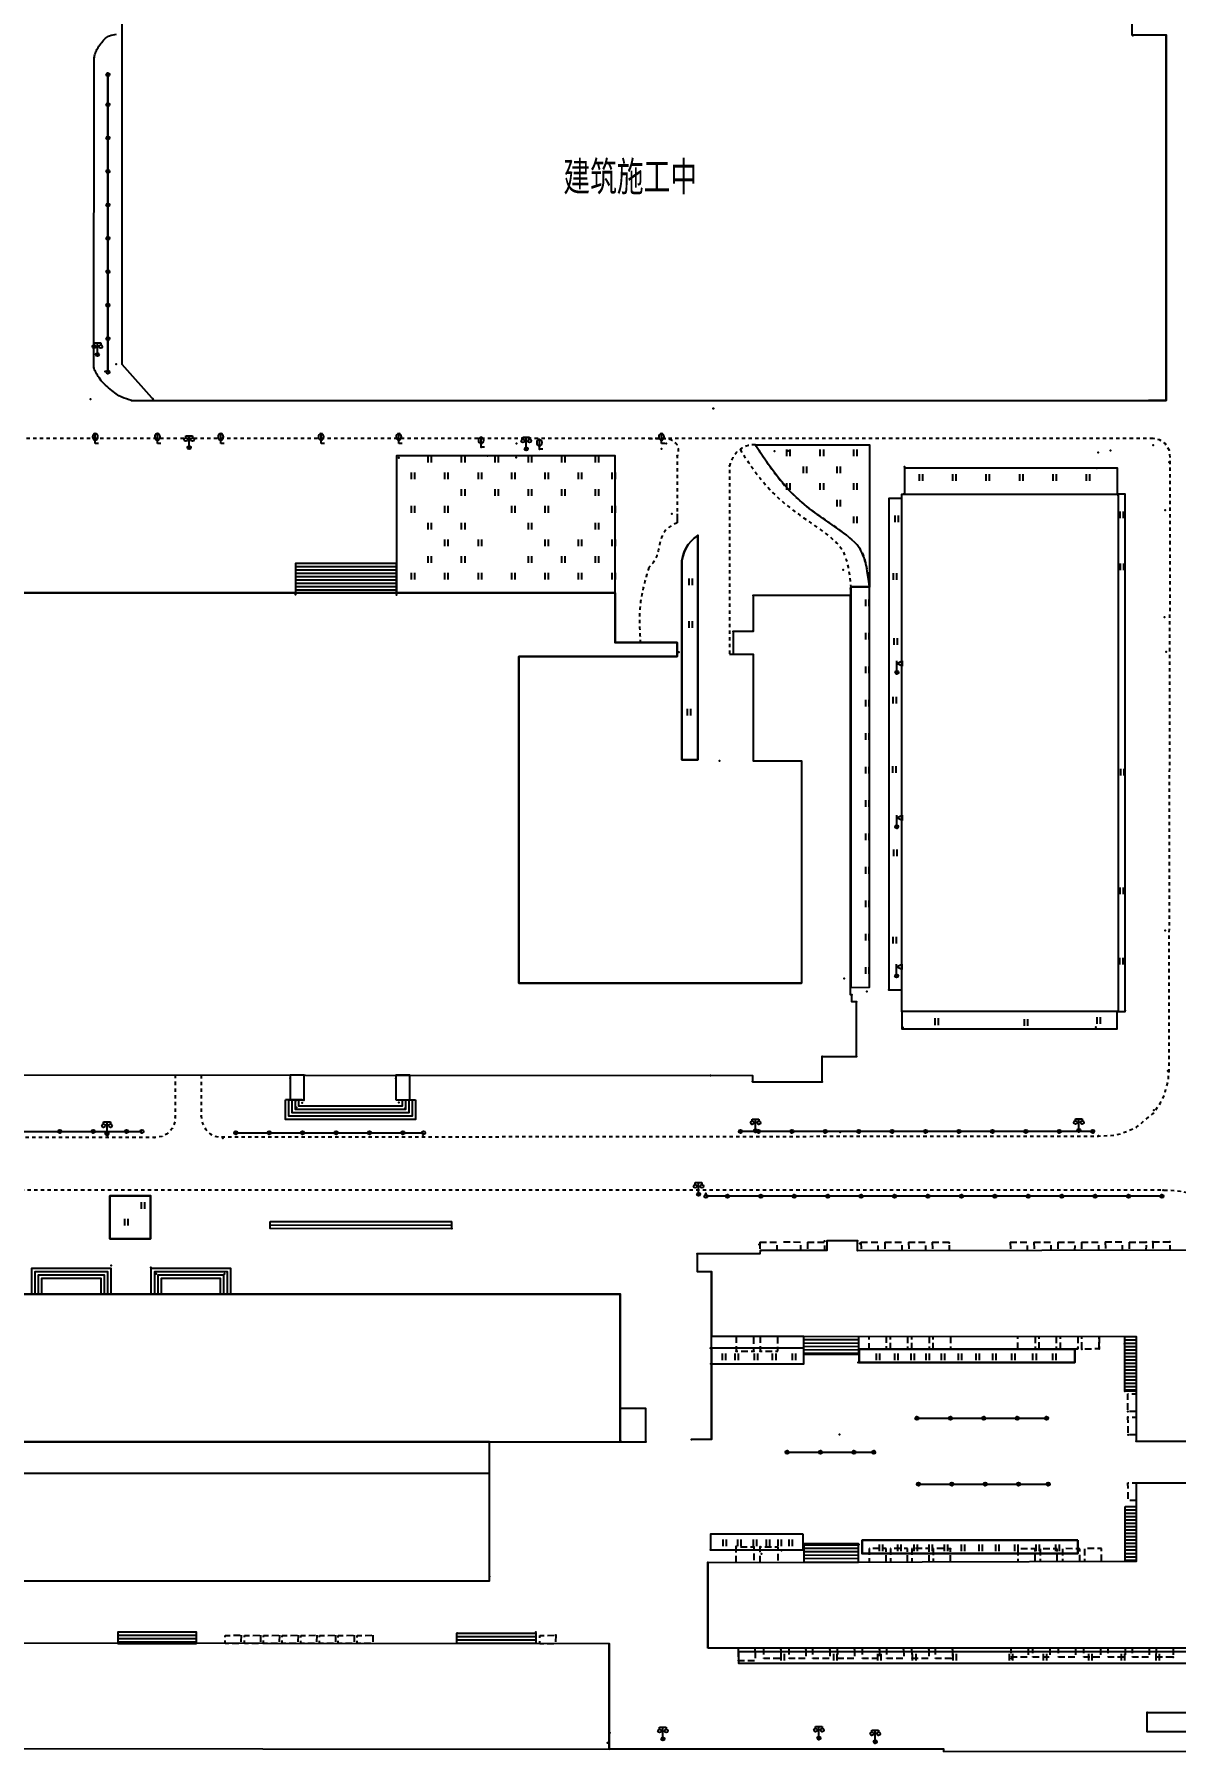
# Model space of a CAD drawing. Extents: x -992 to 2561, y -723 to 1492.
# Drawn here: x 2202.7 to 2373.4, y 560.9 to 817.7 of the extents above; entities that cross this region are included whole.
import ezdxf

# ---------------------------------------------------------------- set-up
doc = ezdxf.new("R2010")
doc.units = 0
doc.header["$LTSCALE"] = 0.5
doc.header["$PDSIZE"] = 0.2
doc.linetypes.add('X5', pattern=[3, 2, -1])
doc.linetypes.add('X6', pattern=[2, 1, -1])
doc.layers.get('0').update_dxf_attribs({"linetype": 'CONTINUOUS'})
doc.layers.add('ASSIST', color=7, linetype='CONTINUOUS', plot=False)
for name, color, linetype in [('DLDW', 11, 'CONTINUOUS'), ('DLSS', 4, 'CONTINUOUS'), ('JJ', 2, 'CONTINUOUS'), ('JMD', 6, 'CONTINUOUS'), ('ZBTZ', 3, 'CONTINUOUS'), ('ZDH', 1, 'CONTINUOUS')]:
    doc.layers.add(name, color=color, linetype=linetype)
doc.styles.add('HZ', font='rs.shx', dxfattribs={"width": 0.8, "bigfont": 'hztxt.shx'})
doc.linetypes.add('444', pattern='A,4.5,[145,AAA.SHX,S=1,R=0,X=0,Y=1],4.5,-0.5,[146,AAA.SHX,S=1,R=0,X=0,Y=0],-0.5', length=10)

# ---------------------------------------------------------------- blocks, each defined once
blk = doc.blocks.new('gc097')
for p, q in [((-1, 2.9), (-1, 3.5)), ((-1, 3.5), (1, 3.5)), ((0, 0.5), (0, 3.5)), ((1, 3.5), (1, 2.9))]:
    blk.add_line(p, q)
for centre in [(-1, 2.4), (0, 0), (1, 2.4)]:
    blk.add_circle(centre, 0.5)
blk = doc.blocks.new('gc121')
for p, q in [((-0.5, -1), (-0.5, 1)), ((0.5, -1), (0.5, 1))]:
    blk.add_line(p, q)
blk = doc.blocks.new('gc143')
for p, q in [((0, 0), (0, 3)), ((1, 0), (0, 0))]:
    blk.add_line(p, q)
for centre, start, end in [((0.225, 2), 102.68038, 257.31962), ((-0.225, 2), 282.68038, 77.31962)]:
    blk.add_arc(centre, 1.025, start, end)
blk = doc.blocks.new('gc019')
for p, q in [((0, 0.5), (0, 3.5)), ((0, 2.7), (1.6, 3.5)), ((1.6, 1.9), (0, 2.7)), ((1.6, 3.5), (1.6, 1.9))]:
    blk.add_line(p, q)
blk.add_circle((0, 0), 0.5)
blk = doc.blocks.new('gc170')
at = {"linetype": 'Continuous'}
blk.add_circle((0, 0), 0.5, dxfattribs=at)

msp = doc.modelspace()

# ---------------------------------------------------------------- linework, layer by layer
at = {"linetype": 'Continuous'}
for p, q in [((2371.97, 817.58, 3.22), (2367.01, 817.58, 3.25)), ((2275.15, 724.65, 3.5), (2275.15, 675.81, 3.11)), ((2275.15, 675.81, 3.11), (2317.42, 675.81, 3.13)), ((2311.23, 635.82, 64.6), (2311.21, 635.32, 12.48)), ((2185.04, 629.29, -1.42), (2290.31, 629.29, -0.84)), ((2270.77, 607.23, -1.79), (2185.05, 607.23, -1.79)), ((2367.49, 607.3, 3.26), (2380.93, 607.3, 3.26)), ((2303.42, 589.17, 4.25), (2303.43, 576.39, 3.57)), ((2226.93, 577.09, 3.12), (2226.93, 578.1, 3.12)), ((2338.66, 561.28, 3.86), (2338.66, 560.89, 3.83))]:
    msp.add_line(p, q, dxfattribs=at)
at = {"color": 6, "linetype": 'Continuous'}
for p, q in [((2303.98, 607.76, 3.21), (2303.98, 632.69, 3.21)), ((2388.47, 560.93, 3.32), (2338.66, 560.89, 3.83))]:
    msp.add_line(p, q, dxfattribs=at)
at = {"linetype": 'X5'}
msp.add_line((2361.95, 621.11, 3.21), (2361.94, 622.99, 3.56), dxfattribs=at)
at = {"linetype": 'Continuous', "flags": 128}
for points, elevation in [([(2371.97, 817.58), (2371.97, 762.95), (2369.33, 762.95)], 3.22), ([(2213.68, 811.67), (2213.68, 767.19)], 1.6), ([(2270.45, 754.64), (2257.18, 754.64), (2256.85, 754.64)], 3.22), ([(2364.8, 671.58), (2332.42, 671.58), (2332.42, 748.93), (2364.8, 748.93), (2364.8, 671.58)], 68.14), ([(2364.8, 671.58), (2365.87, 671.58), (2365.87, 748.93), (2364.8, 748.93), (2364.8, 671.58)], 68.14), ([(2298.83, 746.01), (2298.83, 744.63)], -0.59), ([(2256.85, 734.16), (2256.85, 738.55), (2241.74, 738.55), (2241.74, 734.16)], -0.39), ([(2324.81, 675.18), (2327.58, 675.21), (2327.58, 735.09)], 68.07), ([(2324.81, 675.18), (2324.81, 735.09), (2327.58, 735.09)], 68.07), ([(2186.76, 734.16), (2241.74, 734.16), (2270.45, 734.16)], -0.39), ([(2289.54, 734.16), (2289.54, 726.73)], 3.12), ([(2310.18, 733.77), (2310.18, 728.48), (2310.18, 728.38)], 3.35), ([(2298.82, 726.73), (2298.82, 724.65)], -0.59), ([(2310.18, 728.38), (2307.22, 728.38)], 3.27), ([(2307.22, 728.38), (2307.22, 725.02)], 3.27), ([(2306.68, 725.02), (2310.18, 725.02)], 3.27), ([(2310.18, 725.02), (2310.18, 709.05)], 3.35), ([(2310.18, 709.05), (2317.42, 709.05), (2317.42, 675.81)], 3.38), ([(2326.98, 675.2), (2326.98, 675.2)], 68.07), ([(2220.05, 644.03), (2220.05, 637.58), (2213.95, 637.58), (2213.95, 644.03), (2220.05, 644.03)], -0.63), ([(2290.31, 629.29), (2290.31, 607.23)], -0.84), ([(2358.34, 621.08), (2358.34, 619.09), (2326.07, 619.09), (2326.07, 621.08), (2358.34, 621.08)], 3.26), ([(2358.79, 592.51), (2358.79, 590.52), (2326.52, 590.52), (2326.52, 592.51), (2358.79, 592.51)], 3.18), ([(2226.93, 577.09), (2226.93, 578.75), (2215.15, 578.75)], 3.12), ([(2288.64, 577.03), (2288.64, 561.28)], 4.86)]:
    msp.add_lwpolyline(points, dxfattribs=dict(at, elevation=elevation))
at = {"color": 4, "linetype": 'X6', "flags": 128}
for points, elevation in [([(2294.66, 757.24), (2297.2, 757.24, -0.550341), (2298.82, 754.67), (2298.83, 746.01)], -0.59), ([(2310.52, 756.33), (2310.52, 756.33, 0.35945), (2306.68, 753.16), (2306.68, 725.02)], 67.99)]:
    msp.add_lwpolyline(points, format="xyb", dxfattribs=dict(at, elevation=elevation))
at = {"color": 3, "linetype": 'Continuous', "flags": 128}
for points, elevation in [([(2289.54, 734.16), (2289.54, 754.64)], 3.5), ([(2256.85, 734.16), (2289.54, 734.16)], 3.12)]:
    msp.add_lwpolyline(points, dxfattribs=dict(at, elevation=elevation))
at = {"linetype": 'Continuous', "flags": 128}
for points, elevation in [([(2332.82, 752.82), (2332.82, 748.93), (2364.69, 748.93), (2364.69, 752.82), (2332.82, 752.82)], 2.97), ([(2369.14, 566.75), (2379.52, 566.75), (2379.52, 563.87), (2369.14, 563.87), (2369.14, 566.75)], 4.72)]:
    msp.add_lwpolyline(points, close=True, dxfattribs=dict(at, elevation=elevation))
at = {"linetype": 'Continuous', "elevation": 3.22, "flags": 128}
msp.add_lwpolyline([(2301.92, 742.74), (2301.92, 709.18), (2299.51, 709.18), (2299.51, 738.3, -0.253515), (2301.92, 742.74, -0.127462)], format="xyb", dxfattribs=at)
at = {"color": 6, "linetype": 'Continuous', "flags": 128}
for points, elevation in [([(2317.8, 620.35), (2325.97, 620.35)], 3.86), ([(2270.77, 602.47), (2270.77, 607.23)], 3.12), ([(2338.66, 561.28), (2288.64, 561.28)], 3.86)]:
    msp.add_lwpolyline(points, dxfattribs=dict(at, elevation=elevation))
at = {"color": 6, "linetype": 'X5', "elevation": 3.94, "flags": 128}
msp.add_lwpolyline([(2362.31, 589.36), (2362.32, 591.25), (2359.74, 591.26), (2359.74, 589.35)], dxfattribs=at)
at = {"color": 4, "linetype": 'X6'}
for points, knots in [([(2308.24, 755.59, 2.88), (2309.92, 753.02, 3.07), (2313.67, 747.53, 3.43), (2322.03, 742.93, 2.57), (2324.34, 739.84, 21.29), (2324.81, 735.09, 68.07)], [0.880599, 0.880599, 0.880599, 0.880599, 10.091169, 20.842328, 26.866527, 26.866527, 26.866527, 26.866527]), ([(2310.52, 756.33, 2.76), (2312.36, 753.51, 2.96), (2316.15, 747.68, 3.39), (2324.8, 742.93, 2.5), (2327.11, 739.84, 21.23), (2327.58, 735.09, 68)], [0, 0, 0, 0, 10.091169, 20.842328, 26.866527, 26.866527, 26.866527, 26.866527])]:
    msp.add_open_spline(points, degree=3, knots=knots, dxfattribs=at)
for points in [[(2298.83, 744.63, -0.59), (2296.49, 742.47, 3.12), (2295.35, 738.85, 3.19), (2294.6, 737.97, 3.19)], [(2294.6, 737.97, 3.19), (2293.33, 732.53, 3.12), (2293.33, 726.73, 3.5)]]:
    msp.add_spline(points, degree=3, dxfattribs=at)
at = {"linetype": 'Continuous'}
msp.add_open_spline([(2327.58, 735.09, 67.99), (2327.58, 735.09, 67.99), (2327.58, 735.09, 68), (2327.58, 735.09, 68)], degree=3, dxfattribs=at)
at = {"layer": 'ASSIST', "linetype": 'Continuous', "elevation": 3.12, "flags": 128}
for points in [[(2213.68, 767.19), (2213.68, 811.67)], [(2171.49, 653.65), (2218.78, 653.65)], [(2232.81, 653.45), (2260.9, 653.45)], [(2360.99, 653.64), (2308.3, 653.64)], [(2371.35, 643.95), (2303.13, 643.95)], [(2237.97, 639.15), (2265.12, 639.1)], [(2334.7, 610.75), (2354.09, 610.75)], [(2315.27, 605.66), (2328.23, 605.66)], [(2334.91, 600.91), (2354.35, 600.91)]]:
    msp.add_lwpolyline(points, dxfattribs=at)
at = {"layer": 'ASSIST', "color": 6, "linetype": 'Continuous', "flags": 128}
for points, elevation in [([(2256.85, 734.16), (2256.85, 738.55), (2241.74, 738.55), (2241.74, 734.16)], 3.12), ([(2365.81, 614.81), (2365.81, 622.99), (2367.49, 622.99), (2367.5, 614.81)], 3.12), ([(2317.8, 591.95), (2317.8, 589.22), (2325.98, 589.24), (2325.97, 591.96)], 3.34), ([(2226.93, 577.08), (2226.93, 578.75), (2215.15, 578.75), (2215.15, 577.09)], 3.12)]:
    msp.add_lwpolyline(points, close=True, dxfattribs=dict(at, elevation=elevation))
at = {"layer": 'DLDW', "linetype": 'Continuous'}
for p, q in [((2237.97, 639.15, 3.12), (2237.97, 640.15, 3.12)), ((2237.97, 640.15, 3.12), (2265.13, 640.15, 3.12)), ((2237.97, 639.65, 3.12), (2265.13, 639.6, 3.12)), ((2265.12, 639.1, 3.12), (2265.13, 640.15, 3.12))]:
    msp.add_line(p, q, dxfattribs=at)
at = {"layer": 'DLSS', "linetype": 'X6', "flags": 128}
for points, elevation in [([(2370.02, 757.24), (2166.01, 757.24)], 3.12), ([(2227.64, 662.07), (2227.64, 655.91), (2227.82, 654.86), (2228.31, 653.93), (2228.96, 653.28), (2229.54, 652.93), (2230.17, 652.81), (2361.87, 652.95), (2362.51, 652.96), (2364.15, 653.08), (2365.22, 653.3), (2367.54, 654.27), (2370.03, 656.33), (2371.15, 657.92), (2371.69, 659.03), (2372.28, 661.14), (2372.41, 662.7), (2372.6, 753.71), (2372.58, 754.43), (2372.47, 755.46), (2371.82, 756.51), (2371, 757.04), (2370.02, 757.24)], -0.39), ([(2223.77, 662.08), (2223.77, 655.58), (2223.62, 654.75), (2223.3, 654.1), (2222.93, 653.62), (2222.46, 653.23), (2221.8, 652.9), (2221.01, 652.74), (2220.62, 652.74), (2166.01, 652.73), (2164.14, 653.84), (2162.91, 655.2), (2162.13, 656.76), (2161.78, 658.58), (2161.78, 720.62), (2161.95, 721.15), (2162.16, 721.44), (2162.52, 721.69), (2163.08, 721.82), (2163.58, 721.81), (2170.73, 721.87)], 3.12)]:
    msp.add_lwpolyline(points, dxfattribs=dict(at, elevation=elevation))
at = {"layer": 'DLSS', "linetype": 'X6', "elevation": 3.12, "flags": 128}
msp.add_lwpolyline([(2187.66, 644.88), (2302.49, 644.88), (2371.35, 644.88, -0.192795), (2384.78, 639.51), (2384.78, 635.86), (2380.93, 635.86)], format="xyb", dxfattribs=at)
at = {"layer": 'JMD', "linetype": 'Continuous'}
for p, q in [((2211.56, 767.82, 1.85), (2211.63, 814.22, 1.7)), ((2217.22, 762.95, 1.85), (2369.33, 762.95, 3.12)), ((2256.85, 738.55, 3.12), (2241.74, 738.55, 3.12)), ((2241.74, 738.55, 3.12), (2241.74, 734.16, 3.12)), ((2256.85, 738.05, 3.12), (2241.74, 738.05, 3.12)), ((2256.85, 737.55, 3.12), (2241.74, 737.55, 3.12)), ((2256.85, 737.05, 3.12), (2241.74, 737.05, 3.12)), ((2256.85, 734.16, 3.12), (2256.85, 738.55, 3.12)), ((2256.85, 736.55, 3.12), (2241.74, 736.55, 3.12)), ((2256.85, 736.05, 3.12), (2241.74, 736.05, 3.12)), ((2256.85, 735.55, 3.12), (2241.74, 735.55, 3.12)), ((2256.85, 735.05, 3.12), (2241.74, 735.05, 3.12)), ((2256.85, 734.55, 3.12), (2241.74, 734.55, 3.12)), ((2242.73, 658.38, 3.12), (2240.23, 658.38, 3.12)), ((2257.19, 658.37, 3.12), (2259.69, 658.37, 3.12)), ((2202.26, 629.29, -1.26), (2203.76, 629.29, -1.26)), ((2212.68, 629.29, -1.26), (2214.18, 629.29, -1.26)), ((2214.18, 629.29, -1.26), (2212.68, 629.29, -1.26)), ((2220.13, 629.29, 3.12), (2221.63, 629.29, 3.12)), ((2232.05, 629.29, 3.12), (2230.55, 629.29, 3.12)), ((2317.8, 620.35, 3.86), (2317.8, 623.01, 3.34)), ((2317.8, 622.51, 3.34), (2325.98, 622.5, 3.34)), ((2317.8, 622.01, 3.34), (2325.98, 622, 3.34)), ((2317.8, 621.51, 3.34), (2325.98, 621.5, 3.34)), ((2325.98, 623, 3.34), (2325.97, 620.35, 3.34)), ((2365.81, 614.81, 3.12), (2365.81, 622.99, 3.5)), ((2365.81, 622.99, 3.5), (2367.49, 622.99, 3.5)), ((2365.81, 622.49, 3.12), (2367.49, 622.49, 3.12)), ((2365.81, 621.99, 3.12), (2367.49, 621.99, 3.12)), ((2365.81, 621.49, 3.12), (2367.49, 621.49, 3.12)), ((2367.49, 622.99, 3.5), (2367.5, 614.81, 3.5)), ((2317.8, 621.01, 3.34), (2325.98, 621, 3.34)), ((2317.8, 620.51, 3.34), (2325.97, 620.5, 3.34)), ((2365.81, 620.99, 3.12), (2367.49, 620.99, 3.12)), ((2365.81, 620.49, 3.12), (2367.49, 620.49, 3.12)), ((2365.81, 619.99, 3.12), (2367.49, 619.99, 3.12)), ((2365.81, 619.49, 3.12), (2367.49, 619.49, 3.12)), ((2365.81, 618.99, 3.12), (2367.49, 618.99, 3.12)), ((2365.81, 618.49, 3.12), (2367.49, 618.49, 3.12)), ((2365.81, 617.99, 3.12), (2367.49, 617.99, 3.12)), ((2365.81, 617.49, 3.12), (2367.49, 617.49, 3.12)), ((2365.81, 616.99, 3.12), (2367.49, 616.99, 3.12)), ((2365.81, 616.49, 3.12), (2367.49, 616.49, 3.12)), ((2365.81, 615.99, 3.12), (2367.49, 615.99, 3.12)), ((2365.81, 615.49, 3.12), (2367.49, 615.49, 3.12)), ((2365.81, 614.99, 3.12), (2367.49, 614.99, 3.12)), ((2365.86, 589.37, 3.57), (2365.86, 597.55, 3.91)), ((2365.86, 597.55, 3.91), (2367.53, 597.55, 3.91)), ((2365.86, 597.05, 3.91), (2367.53, 597.05, 3.91)), ((2365.86, 596.55, 3.91), (2367.53, 596.55, 3.91)), ((2365.86, 596.05, 3.91), (2367.53, 596.05, 3.91)), ((2365.86, 595.55, 3.91), (2367.53, 595.55, 3.91)), ((2365.86, 595.05, 3.91), (2367.53, 595.05, 3.91)), ((2365.86, 594.55, 3.91), (2367.53, 594.55, 3.91)), ((2365.86, 594.05, 3.91), (2367.53, 594.05, 3.91)), ((2365.86, 593.55, 3.91), (2367.53, 593.55, 3.91)), ((2317.8, 591.95, 3.34), (2317.8, 589.3, 3.34)), ((2317.8, 591.8, 3.34), (2325.97, 591.81, 3.34)), ((2317.8, 591.3, 3.34), (2325.98, 591.31, 3.34)), ((2317.8, 590.8, 3.34), (2325.98, 590.81, 3.34)), ((2365.86, 593.05, 3.91), (2367.53, 593.05, 3.91)), ((2365.86, 592.55, 3.91), (2367.53, 592.55, 3.91)), ((2365.86, 592.05, 3.91), (2367.53, 592.05, 3.91)), ((2365.86, 591.55, 3.91), (2367.54, 591.55, 3.91)), ((2365.86, 591.05, 3.91), (2367.54, 591.05, 3.91)), ((2317.8, 590.3, 3.34), (2325.98, 590.31, 3.34)), ((2317.8, 589.8, 3.34), (2325.98, 589.81, 3.34)), ((2365.86, 590.55, 3.91), (2367.54, 590.55, 3.91)), ((2365.86, 590.05, 3.91), (2367.54, 590.05, 3.91)), ((2365.86, 589.55, 3.91), (2367.54, 589.55, 3.91)), ((2226.93, 578.75, 3.12), (2215.15, 578.75, 3.12)), ((2215.15, 578.75, 3.12), (2215.15, 577.09, 3.12)), ((2226.93, 578.25, 3.12), (2215.15, 578.25, 3.12)), ((2226.93, 577.08, 3.12), (2226.93, 578.75, 3.12)), ((2265.89, 577.05, 3.12), (2265.89, 578.61, 3.12)), ((2265.89, 578.61, 3.12), (2277.71, 578.61, 3.12)), ((2265.91, 578.11, 3.12), (2277.71, 578.11, 3.12)), ((2277.71, 578.61, 3.12), (2277.71, 577.04, 3.12)), ((2226.93, 577.75, 3.12), (2215.15, 577.75, 3.12)), ((2226.93, 577.25, 3.12), (2215.15, 577.25, 3.12)), ((2265.9, 577.61, 3.12), (2277.71, 577.61, 3.12)), ((2265.9, 577.11, 3.12), (2277.71, 577.12, 3.12))]:
    msp.add_line(p, q, dxfattribs=at)
at = {"layer": 'JMD', "linetype": 'Continuous', "flags": 128}
for points, elevation in [([(2366.9, 824.77), (2215.77, 824.77), (2215.77, 768.38), (2220.61, 762.95), (2371.97, 762.95), (2371.97, 817.58), (2366.9, 817.58), (2366.9, 824.77)], 3.12), ([(2176.33, 662.1), (2310.11, 662.02), (2310.11, 661.05), (2320.54, 661.05), (2320.54, 664.82), (2325.64, 664.82), (2325.64, 673.01), (2324.98, 673.01), (2324.98, 674.05), (2324.74, 674.05), (2324.74, 733.77), (2310.18, 733.77), (2310.18, 728.38), (2307.22, 728.38), (2307.22, 725.02), (2310.18, 725.02), (2310.18, 709.05), (2317.42, 709.05), (2317.42, 675.81), (2275.15, 675.81), (2275.15, 724.65), (2298.82, 724.65), (2298.82, 726.73), (2289.54, 726.73), (2289.54, 734.16), (2186.76, 734.16)], -0.39), ([(2259.69, 658.37), (2259.69, 655.44), (2240.23, 655.44), (2240.23, 658.38)], -0.39), ([(2259.19, 658.37), (2259.19, 655.94), (2240.73, 655.94), (2240.73, 658.38)], -0.39), ([(2258.69, 658.37), (2258.69, 656.44), (2241.23, 656.44), (2241.23, 658.38)], -0.39), ([(2258.19, 658.37), (2258.19, 656.94), (2241.73, 656.94), (2241.73, 658.38)], -0.39), ([(2257.69, 658.37), (2257.69, 657.44), (2242.23, 657.44), (2242.23, 658.38)], -0.39), ([(2367.51, 607.3), (2380.93, 607.3), (2380.93, 635.86), (2325.8, 635.78), (2325.8, 637.3), (2321.23, 637.3), (2321.23, 635.82), (2311.23, 635.82), (2311.21, 635.32), (2301.82, 635.32), (2301.82, 632.69), (2303.98, 632.69), (2303.98, 623), (2317.8, 623.01), (2365.81, 622.99), (2367.49, 622.99), (2367.51, 607.3)], 3.5), ([(2213.68, 629.29), (2213.68, 632.66), (2202.76, 632.66), (2202.76, 629.29)], -1.26), ([(2213.18, 629.29), (2213.18, 632.16), (2203.26, 632.16), (2203.26, 629.29)], -1.26), ([(2231.55, 629.29), (2231.55, 632.66), (2220.63, 632.66), (2220.63, 629.29)], 3.12), ([(2231.05, 629.29), (2231.05, 632.16), (2221.13, 632.16), (2221.13, 629.29)], 3.12), ([(2212.68, 629.29), (2212.68, 631.66), (2203.76, 631.66), (2203.76, 629.29)], -1.26), ([(2230.55, 629.29), (2230.55, 631.66), (2221.63, 631.66), (2221.63, 629.29)], 3.12), ([(2303.43, 576.39), (2303.42, 589.17), (2367.54, 589.38), (2367.52, 601.11), (2380.98, 601.11), (2381.07, 576.39), (2303.43, 576.39)], 3.57)]:
    msp.add_lwpolyline(points, dxfattribs=dict(at, elevation=elevation))
for points in [[(2211.63, 814.22, -0.037239), (2211.9, 815.11, -0.050022), (2212.22, 815.73, -0.027729), (2212.76, 816.48, -0.030815), (2213.33, 817.09, -0.104154), (2213.93, 817.47, -0.067515), (2214.99, 817.7)], [(2217.22, 762.95, -0.038996), (2215.78, 763.43, -0.06031), (2214.93, 763.91, -0.016625), (2214.03, 764.62, -0.01494), (2213.09, 765.47, -0.057745), (2212.36, 766.35, -0.03902), (2211.56, 767.82)]]:
    msp.add_lwpolyline(points, format="xyb", dxfattribs=at)
at = {"layer": 'JMD', "color": 0, "linetype": 'Continuous', "elevation": 3.5, "flags": 128}
msp.add_lwpolyline([(2289.54, 726.73), (2298.82, 726.73), (2298.82, 724.65), (2275.15, 724.65)], dxfattribs=at)
at = {"layer": 'JMD', "linetype": 'Continuous', "flags": 128}
for points, elevation in [([(2240.94, 658.38), (2243.02, 658.38), (2243.02, 662.06), (2240.94, 662.06)], -0.39), ([(2256.75, 658.37), (2258.83, 658.37), (2258.84, 662.05), (2256.75, 662.05)], -0.39), ([(2185.03, 607.23), (2290.31, 607.23), (2290.31, 629.29), (2185.04, 629.29)], 3.12), ([(2290.31, 607.23), (2294.13, 607.22), (2294.13, 612.21), (2290.31, 612.21)], 3.12), ([(2270.77, 602.47), (2183.64, 602.47), (2183.64, 586.42), (2270.77, 586.42)], 3.12), ([(2288.64, 561.28), (2288.64, 577.03), (2184.99, 577.11), (2184.99, 561.36)], 3.12)]:
    msp.add_lwpolyline(points, close=True, dxfattribs=dict(at, elevation=elevation))
at = {"layer": 'JMD', "color": 6, "linetype": 'Continuous', "flags": 128}
for points, elevation in [([(2257.69, 657.44), (2257.69, 657.44)], -0.39), ([(2214.18, 629.29), (2214.18, 633.16), (2202.26, 633.16), (2202.26, 629.29)], -1.26), ([(2232.05, 629.29), (2232.05, 633.16), (2220.13, 633.16), (2220.13, 629.29)], 3.12)]:
    msp.add_lwpolyline(points, dxfattribs=dict(at, elevation=elevation))
at = {"layer": 'JMD', "linetype": 'X5', "flags": 128}
for points, elevation in [([(2311.2, 637.08), (2313.74, 637.07), (2313.73, 635.82)], 64.59), ([(2311.2, 637.08), (2311.23, 635.82)], 64.59), ([(2314.76, 637.12), (2317.3, 637.1), (2317.29, 635.85)], 64.46), ([(2318.32, 637.08), (2320.85, 637.07), (2320.85, 635.82)], 64.59), ([(2318.32, 637.08), (2318.34, 635.82)], 64.59), ([(2326.33, 637.07), (2328.87, 637.06), (2328.86, 635.79)], 2.67), ([(2326.33, 637.07), (2326.36, 635.79)], 2.67), ([(2329.89, 637.1), (2332.42, 637.09), (2332.42, 635.79)], 2.54), ([(2329.89, 637.1), (2329.91, 635.79)], 2.54), ([(2333.44, 637.07), (2335.98, 637.06), (2335.97, 635.8)], 2.67), ([(2333.44, 637.07), (2333.47, 635.8)], 2.67), ([(2337, 637.09), (2339.54, 637.08), (2339.53, 635.8)], 2.54), ([(2337, 637.09), (2337.03, 635.8)], 2.54), ([(2348.65, 637.07), (2351.19, 637.06), (2351.18, 635.82)], 2.67), ([(2348.65, 637.07), (2348.68, 635.82)], 2.67), ([(2352.2, 637.1), (2354.74, 637.09), (2354.74, 635.82)], 2.54), ([(2352.2, 637.1), (2352.23, 635.82)], 2.54), ([(2355.76, 637.07), (2358.3, 637.06), (2358.29, 635.83)], 2.67), ([(2355.76, 637.07), (2355.79, 635.83)], 2.67), ([(2359.32, 637.09), (2361.85, 637.08), (2361.85, 635.83)], 2.54), ([(2359.32, 637.09), (2359.34, 635.83)], 2.54), ([(2362.87, 637.13), (2365.41, 637.11), (2365.4, 635.84)], 2.4), ([(2362.87, 637.13), (2362.9, 635.84)], 2.4), ([(2366.43, 637.09), (2368.97, 637.08), (2368.96, 635.84)], 2.54), ([(2366.43, 637.09), (2366.45, 635.84)], 2.54), ([(2369.98, 637.13), (2372.52, 637.11), (2372.51, 635.85)], 2.4), ([(2369.98, 637.13), (2370.01, 635.85)], 2.4), ([(2307.66, 623.01), (2307.66, 620.76), (2310.3, 620.79), (2310.29, 623.01)], 3.23), ([(2311.27, 623.01), (2311.27, 620.77), (2313.91, 620.8), (2313.91, 623.01)], 3.3), ([(2330.12, 623.01), (2330.12, 621.05), (2327.54, 621.04), (2327.54, 623.01)], 4.46), ([(2333.31, 623), (2333.31, 621.05), (2330.74, 621.04), (2330.73, 623.01)], 4.48), ([(2336.51, 623), (2336.51, 621.05), (2333.93, 621.04), (2333.93, 623)], 4.5), ([(2339.7, 623), (2339.71, 621.07), (2337.13, 621.05), (2337.13, 623)], 4.17), ([(2352.36, 622.99), (2352.36, 621.09), (2349.78, 621.08), (2349.78, 623)], 3.85), ([(2355.55, 622.99), (2355.55, 621.09), (2352.98, 621.08), (2352.98, 622.99)], 3.87), ([(2358.75, 622.99), (2358.75, 621.09), (2356.17, 621.08), (2356.17, 622.99)], 3.89), ([(2361.94, 622.99), (2361.95, 621.11), (2359.37, 621.09), (2359.37, 622.99)], 3.56), ([(2367.53, 598.45), (2366.3, 598.45), (2366.27, 601.11), (2367.5, 601.11)], 3.36), ([(2307.66, 589.19), (2307.66, 591.55), (2310.3, 591.52), (2310.3, 589.19)], 3.23), ([(2311.27, 589.2), (2311.27, 591.54), (2313.91, 591.51), (2313.91, 589.21)], 3.3), ([(2330.11, 589.26), (2330.12, 591.26), (2327.54, 591.27), (2327.54, 589.25)], 4.46), ([(2333.31, 589.27), (2333.31, 591.26), (2330.74, 591.27), (2330.73, 589.26)], 4.48), ([(2336.51, 589.28), (2336.51, 591.26), (2333.93, 591.27), (2333.93, 589.27)], 4.5), ([(2339.7, 589.29), (2339.71, 591.24), (2337.13, 591.26), (2337.13, 589.28)], 4.17), ([(2352.36, 589.32), (2352.36, 591.22), (2349.78, 591.23), (2349.78, 589.32)], 3.85), ([(2355.69, 589.33), (2355.69, 591.23), (2353.12, 591.24), (2353.11, 589.33)], 3.97), ([(2359.06, 589.34), (2359.06, 591.24), (2356.48, 591.25), (2356.48, 589.34)], 3.95), ([(2233.61, 578.3), (2233.57, 577.08), (2231.23, 577.08), (2231.23, 578.28), (2233.61, 578.3)], 2.08), ([(2236.51, 578.3), (2236.48, 577.07), (2234.13, 577.08), (2234.13, 578.26), (2236.51, 578.3)], 2.15), ([(2239.35, 578.3), (2239.31, 577.07), (2236.97, 577.07), (2236.97, 578.26), (2239.35, 578.3)], 2.22), ([(2242.13, 578.3), (2242.09, 577.07), (2239.75, 577.07), (2239.75, 578.26), (2242.13, 578.3)], 2.29), ([(2244.92, 578.3), (2244.88, 577.07), (2242.53, 577.07), (2242.53, 578.26), (2244.92, 578.3)], 2.36), ([(2247.73, 578.3), (2247.7, 577.07), (2245.35, 577.07), (2245.35, 578.26), (2247.73, 578.3)], 2.43), ([(2250.53, 578.3), (2250.5, 577.06), (2248.15, 577.07), (2248.15, 578.26), (2250.53, 578.3)], 2.5), ([(2253.33, 578.3), (2253.29, 577.06), (2250.95, 577.06), (2250.95, 578.26), (2253.33, 578.3)], 1.71), ([(2280.67, 578.3), (2280.64, 577.04), (2278.29, 577.04), (2278.29, 578.26), (2280.67, 578.3)], 3.25), ([(2307.99, 575.87), (2307.99, 576.39)], 3.53), ([(2310.52, 575.87), (2310.52, 574.49), (2307.99, 574.49), (2307.99, 575.87)], 3.53), ([(2310.52, 575.87), (2310.52, 576.39)], 3.53), ([(2311.79, 576.18), (2311.8, 576.39)], 3.12), ([(2314.32, 576.18), (2314.32, 574.8), (2311.8, 574.81), (2311.79, 576.18)], 3.12), ([(2314.32, 576.18), (2314.32, 576.39)], 3.12), ([(2315.57, 576.18), (2315.58, 576.39)], 3.12), ([(2318.1, 576.18), (2318.1, 574.8), (2315.58, 574.81), (2315.57, 576.18)], 3.12), ([(2318.1, 576.18), (2318.1, 576.39)], 3.12), ([(2319.13, 576.18), (2319.14, 576.39)], 3.12), ([(2321.66, 576.18), (2321.67, 574.8), (2319.14, 574.81), (2319.13, 576.18)], 3.12), ([(2321.66, 576.18), (2321.67, 576.39)], 3.12), ([(2322.84, 576.18), (2322.85, 576.39)], 3.12), ([(2325.37, 576.18), (2325.37, 574.8), (2322.85, 574.81), (2322.84, 576.18)], 3.12), ([(2325.37, 576.18), (2325.37, 576.39)], 3.12), ([(2326.55, 576.18), (2326.55, 576.39)], 3.12), ([(2329.08, 576.18), (2329.08, 574.8), (2326.55, 574.81), (2326.55, 576.18)], 3.12), ([(2329.08, 576.18), (2329.08, 576.39)], 3.12), ([(2330.18, 576.18), (2330.19, 576.39)], 3.12), ([(2332.71, 576.18), (2332.72, 574.8), (2330.19, 574.81), (2330.18, 576.18)], 3.12), ([(2332.71, 576.18), (2332.72, 576.39)], 3.12), ([(2333.96, 576.18), (2333.97, 576.39)], 3.12), ([(2336.49, 576.18), (2336.5, 574.8), (2333.97, 574.81), (2333.96, 576.18)], 3.12), ([(2336.49, 576.18), (2336.5, 576.39)], 3.12), ([(2337.47, 576.18), (2337.48, 576.39)], 4.45), ([(2340, 576.18), (2340, 574.8), (2337.48, 574.81), (2337.47, 576.18)], 4.45), ([(2340, 576.18), (2340, 576.39)], 4.45), ([(2351.32, 576.39), (2351.33, 575.01), (2348.8, 575.02), (2348.8, 576.39)], 4.33), ([(2354.58, 576.39), (2354.59, 575.01), (2352.06, 575.02), (2352.06, 576.39)], 3.67), ([(2358.41, 576.39), (2358.42, 575.01), (2355.89, 575.02), (2355.89, 576.39)], 3.67), ([(2362.17, 576.39), (2362.17, 575.01), (2359.64, 575.02), (2359.64, 576.39)], 3.67), ([(2365.83, 576.39), (2365.83, 575.01), (2363.3, 575.02), (2363.3, 576.39)], 3.67), ([(2369.45, 576.39), (2369.45, 575.01), (2366.93, 575.02), (2366.92, 576.39)], 3.67), ([(2373.03, 576.39), (2373.04, 575), (2370.51, 575), (2370.51, 576.39)], 3.84)]:
    msp.add_lwpolyline(points, dxfattribs=dict(at, elevation=elevation))
at = {"layer": 'JMD', "linetype": '444', "elevation": 3.12, "flags": 128}
msp.add_lwpolyline([(2303.98, 618.87), (2303.98, 607.59), (2300.98, 607.59)], dxfattribs=at)
at = {"layer": 'JMD', "color": 6, "linetype": 'X5', "flags": 128}
for points, elevation in [([(2367.51, 611.76), (2366.26, 611.76), (2366.24, 614.42), (2367.5, 614.42)], 3.24), ([(2367.51, 608.27), (2366.29, 608.27), (2366.27, 610.93), (2367.51, 610.93)], 3.25)]:
    msp.add_lwpolyline(points, dxfattribs=dict(at, elevation=elevation))
at = {"layer": 'ZBTZ', "linetype": 'Continuous', "flags": 128}
for points, elevation in [([(2327.58, 735.09), (2327.49, 735.89), (2327.42, 736.51), (2327.28, 737.38), (2327.19, 737.86), (2327.11, 738.24), (2326.99, 738.74), (2326.91, 739.02), (2326.8, 739.4), (2326.63, 739.86), (2326.52, 740.12), (2326.42, 740.32), (2326.21, 740.71), (2325.96, 741.07), (2325.74, 741.35), (2325.41, 741.71), (2324.97, 742.12), (2324.11, 742.83), (2323.24, 743.48), (2322.03, 744.35), (2320.38, 745.5), (2318.59, 746.81), (2317.17, 747.96), (2315.65, 749.42), (2314.12, 751.18), (2312.46, 753.43), (2311.22, 755.27), (2310.5, 756.33), (2327.58, 756.33), (2327.58, 735.09)], 3.12), ([(2256.85, 734.16), (2289.54, 734.16), (2289.54, 754.64), (2270.45, 754.64), (2256.85, 754.64), (2256.85, 738.55), (2256.85, 734.16)], -0.39), ([(2364.69, 752.82), (2332.82, 752.82), (2332.82, 748.93), (2364.69, 748.93)], 3.12), ([(2332.42, 748.26), (2330.51, 748.26), (2330.51, 674.81), (2332.42, 674.81)], 68.14), ([(2365.87, 748.93), (2364.8, 748.93), (2364.8, 671.58), (2365.87, 671.58)], 3.12), ([(2327.58, 735.09), (2324.81, 735.09), (2324.81, 675.18), (2327.58, 675.21)], 3.12), ([(2364.65, 671.58), (2332.42, 671.58), (2332.42, 669), (2364.65, 669)], 3.12), ([(2220.05, 644.03), (2213.95, 644.03), (2213.95, 637.58), (2220.05, 637.58)], 3.12), ([(2317.8, 621.24), (2303.98, 621.24), (2303.98, 618.87), (2317.8, 618.87)], 3.21), ([(2358.34, 621.08), (2326.07, 621.08), (2326.07, 619.09), (2358.34, 619.09)], 3.26), ([(2317.67, 593.44), (2303.84, 593.44), (2303.84, 591.07), (2317.67, 591.07)], 3.12), ([(2358.79, 592.51), (2326.52, 592.51), (2326.52, 590.52), (2358.79, 590.52)], 3.18)]:
    msp.add_lwpolyline(points, close=True, dxfattribs=dict(at, elevation=elevation))
for points, elevation in [([(2301.92, 742.74, 0.253515), (2299.51, 738.3), (2299.51, 709.18), (2301.92, 709.18)], 3.12), ([(2383.42, 601.23, 0.661274), (2381.81, 601.92), (2381.81, 575.84), (2307.99, 575.84), (2307.99, 574.11), (2383.42, 574.11)], 2.6)]:
    msp.add_lwpolyline(points, format="xyb", close=True, dxfattribs=dict(at, elevation=elevation))
at = {"layer": 'ZBTZ', "linetype": 'Continuous'}
msp.add_open_spline([(2327.58, 735.09, 3.12), (2327.58, 735.09, 3.12), (2327.58, 735.09, 3.12), (2327.58, 735.09, 3.12)], degree=3, dxfattribs=at)
msp.add_open_spline([(2327.58, 735.09, 3.12), (2327.58, 735.09, 3.12), (2327.58, 735.09, 3.12), (2327.58, 735.09, 3.12)], degree=3, dxfattribs=at)
msp.add_open_spline([(2327.58, 735.09, 3.12), (2327.58, 735.09, 3.12), (2327.58, 735.09, 3.12), (2327.58, 735.09, 3.12)], degree=3, dxfattribs=at)
msp.add_open_spline([(2327.58, 735.09, 3.12), (2327.58, 735.09, 3.12), (2327.58, 735.09, 3.12), (2327.58, 735.09, 3.12)], degree=3, dxfattribs=at)
msp.add_open_spline([(2327.58, 735.09, 3.12), (2327.58, 735.09, 3.12), (2327.58, 735.09, 3.12), (2327.58, 735.09, 3.12)], degree=3, dxfattribs=at)
at = {"layer": 'ZDH', "linetype": 'Continuous'}
for p in [(2367.01, 817.5, 3.25), (2371.97, 817.58, 3.22), (2211.63, 814.22, 1.7), (2213.68, 811.67, 1.6), (2211.56, 767.82, 1.75), (2212.12, 769.8, 1.79), (2214.91, 768.38, 1.83), (2213.29, 767.29, 1.69), (2211.06, 763.15, 1.89), (2217.22, 762.95, 1.85), (2220.42, 763.17, 1.96), (2304.2, 761.74, 3.74), (2304.25, 761.74, 3.12), (2225.84, 755.89, 3.24), (2269.51, 755.98, 3.08), (2274.8, 756.48, 3.19), (2276.27, 755.7, 3.22), (2278.22, 755.64, 3.99), (2296.48, 755.71, 3.09), (2297.21, 756.51, 3.12), (2310.52, 756.33, 2.76), (2313.41, 755.34, 2.74), (2315.43, 755.43, 2.85), (2361.82, 755.17, 3.05), (2363.63, 755.47, 2.95), (2370.02, 756.24, 67.82), (2257.18, 754.37, 3.95), (2270.45, 754.64, 3.22), (2274.76, 754.43, 3.19), (2298.82, 754.67, 3.09), (2306.68, 753.16, 2.66), (2332.82, 753, 2.97), (2361.63, 752.82, 3.03), (2372.41, 753.7, 67.9), (2332.69, 748.93, 3.02), (2364.8, 748.75, 67.94), (2298.06, 746.01, 3.2), (2371.85, 746.56, 67.8), (2301.92, 742.74, 3.22), (2256.86, 738.55, 2.46), (2295.35, 738.85, 3.19), (2299.51, 738.3, 3.23), (2323.65, 737.61, 67.96), (2324.74, 734.79, 67.97), (2327.58, 735.09, 68), (2241.74, 733.93, 1.98), (2256.85, 733.9, 2.44), (2310.18, 733.77, 3.35), (2371.75, 730.53, 67.78), (2289.54, 726.73, 3.5), (2307.22, 728.38, 3.29), (2310.13, 728.48, 3.32), (2299.06, 725.31, 3.74), (2307.23, 725.02, 3.27), (2371.98, 725.33, 68.01), (2331.7, 722.27, 67.94), (2300.82, 709.18, 3.47), (2305.18, 709.05, 3.38), (2331.67, 699.19, 68.03), (2371.85, 683.66, 68.12), (2303.82, 675.81, 3.52), (2323.84, 676.49, 68.09), (2331.65, 676.9, 68.03), (2324.81, 675.18, 68.07), (2324.98, 674.05, 68.05), (2325.64, 673.01, 68.05), (2327.19, 674.57, 67.89), (2330.51, 674.81, 68.1), (2332.42, 671.56, 68.13), (2364.68, 671.58, 68.14), (2365.87, 671.71, 67.99), (2332.58, 669.18, 68.09), (2361.44, 669.22, 68.15), (2320.54, 664.85, 68.13), (2325.64, 664.82, 68.08), (2372.21, 662.7, 68.17), (2240.94, 661.58, -1.5), (2256.76, 661.53, -1.11), (2303.84, 662.02, 68.07), (2310.11, 661.09, 68.67), (2320.51, 661.05, 68.4), (2240.91, 658.38, -1.58), (2241.88, 658.3, -1.61), (2242.73, 657.93, -1.28), (2243, 658.32, -1.14), (2257.19, 657.94, -1.28), (2223.77, 655.75, -1.69), (2227.64, 655.91, -1.69), (2241.9, 657.24, -1.56), (2258.15, 657.13, -1.54), (2370.14, 656.82, 68.23), (2213.55, 653.3, -1.54), (2218.8, 653.44, -1.66), (2220.62, 652.73, -1.65), (2230.89, 652.62, -1.5), (2232.81, 653.45, -1.69), (2260.81, 652.94, -1.27), (2308.3, 653.75, 67.98), (2310.57, 653.74, 68.02), (2323.24, 653.54, 68), (2358.92, 653.78, 68.17), (2360.99, 653.64, 68.4), (2361.87, 653, 68.21), (2371.51, 644.87, 68.19), (2220.05, 644.03, -0.63), (2302.03, 644.25, 67.94), (2303.13, 644.37, 67.92), (2371.35, 643.95, 68.14), (2213.95, 637.65, -1.47), (2220.03, 637.58, -1.47), (2237.97, 639.15, -1.49), (2265.12, 639.1, -0.34), (2320.85, 637.23, 68.15), (2321.23, 637.24, 68.23), (2325.8, 637.3, 68.3), (2326.14, 636.86, 68.3), (2339.54, 636.98, 68.22), (2368.97, 637.08, 2.54), (2369.98, 637.13, 2.4), (2372.52, 637.11, 2.4), (2301.82, 635.32, 68.58), (2311.12, 636.72, 68.16), (2214.17, 633.58, -1.41), (2220.12, 633.27, -1.39), (2220.91, 632.34, -0.85), (2231.13, 632.35, -0.87), (2232, 633.16, -1.41), (2232.05, 629.35, -1.39), (2290.31, 629.29, -0.84), (2365.73, 621.88, 3.58), (2303.84, 621.24, 3.12), (2303.88, 618.87, 3.13), (2307.66, 620.76, 3.19), (2310.3, 620.79, 3.22), (2311.27, 620.77, 3.25), (2317.8, 620.35, 3.86), (2325.91, 619.09, 3.09), (2326.03, 620.42, 3.42), (2339.71, 621.07, 3.82), (2358.3, 619.15, 3.36), (2358.34, 621.08, 3.26), (2358.75, 621.29, 3.53), (2359.37, 621.09, 3.2), (2361.95, 621.11, 3.21), (2365.81, 614.81, 3.19), (2366.26, 611.76, 3.18), (2334.7, 610.75, 2.77), (2354.09, 610.75, 2.86), (2366.27, 610.93, 3.2), (2290.51, 607.23, 3.18), (2294.13, 607.22, 3.56), (2300.98, 607.59, 3.64), (2303.98, 607.76, 3.21), (2323.11, 608.33, 3.12), (2366.29, 608.27, 3.19), (2367.49, 607.3, 3.26), (2315.27, 605.66, 3.27), (2328.23, 605.78, 2.98), (2334.91, 600.91, 2.93), (2354.35, 601, 2.87), (2367.5, 601.06, 3.29), (2303.88, 593.44, 3.13), (2303.84, 591.07, 3.12), (2307.66, 591.55, 3.19), (2310.3, 591.52, 3.22), (2311.27, 591.54, 3.25), (2314.42, 590.95, 3.57), (2317.8, 591.96, 3.86), (2326.03, 591.89, 3.42), (2339.71, 591.24, 3.82), (2303.42, 589.17, 4.25), (2311.43, 590.47, 3.15), (2326.52, 590.52, 3.18), (2270.77, 587.11, 3.15), (2265.92, 578.61, 3.21), (2277.71, 578.75, 3.12), (2280.67, 578.3, 3.25), (2288.64, 577.03, 4.86), (2307.99, 574.51, 3.53), (2340, 574.8, 4.45), (2348.86, 574.83, 3.33), (2373.04, 575, 3.29), (2369.13, 566.75, 4.72), (2288.76, 563.73, 3.46), (2296.7, 562.79, 3.51), (2320.04, 562.92, 4.06), (2288.42, 562.23, 4.19), (2328.47, 562.37, 4.29), (2338.66, 561.28, 3.86)]:
    msp.add_point(p, dxfattribs=at)

# ---------------------------------------------------------------- block references
at = {"layer": 'DLDW', "linetype": 'Continuous', "xscale": 0.5, "yscale": 0.5}
for name, p in [('gc097', (2212.12, 769.8, 1.79)), ('gc097', (2225.84, 755.89, 3.24)), ('gc097', (2276.27, 755.7, 3.22)), ('gc019', (2331.7, 722.27, 67.94)), ('gc019', (2331.67, 699.19, 68.03)), ('gc019', (2331.65, 676.9, 68.03)), ('gc097', (2213.55, 653.3, -1.54)), ('gc097', (2310.57, 653.74, 68.02)), ('gc097', (2358.92, 653.78, 68.17)), ('gc097', (2302.03, 644.25, 67.94)), ('gc097', (2296.7, 562.79, 3.51)), ('gc097', (2320.04, 562.92, 4.06)), ('gc097', (2328.47, 562.37, 4.29))]:
    msp.add_blockref(name, p, dxfattribs=at)
at = {"layer": 'ZBTZ', "linetype": 'Continuous', "xscale": 0.5, "yscale": 0.5}
for p, rotation in [((2213.68, 811.67, 3.12), 90), ((2213.68, 807.19, 3.12), 90), ((2213.68, 802.19, 3.12), 90), ((2213.68, 797.19, 3.12), 90), ((2213.68, 792.19, 3.12), 90), ((2213.68, 787.19, 3.12), 90), ((2213.68, 782.19, 3.12), 90), ((2213.68, 777.19, 3.12), 90), ((2213.68, 772.19, 3.12), 90), ((2213.68, 767.19, 3.12), 90), ((2308.3, 653.64, 3.12), 180), ((2310.99, 653.64, 3.12), 180), ((2315.99, 653.64, 3.12), 180), ((2320.99, 653.64, 3.12), 180), ((2325.99, 653.64, 3.12), 180), ((2330.99, 653.64, 3.12), 180), ((2335.99, 653.64, 3.12), 180), ((2340.99, 653.64, 3.12), 180), ((2345.99, 653.64, 3.12), 180), ((2350.99, 653.64, 3.12), 180), ((2355.99, 653.64, 3.12), 180), ((2360.99, 653.64, 3.12), 180), ((2303.13, 643.95, 3.12), 180), ((2306.35, 643.95, 3.12), 180), ((2311.35, 643.95, 3.12), 180), ((2316.35, 643.95, 3.12), 180), ((2321.35, 643.95, 3.12), 180), ((2326.35, 643.95, 3.12), 180), ((2331.35, 643.95, 3.12), 180), ((2336.35, 643.95, 3.12), 180), ((2341.35, 643.95, 3.12), 180), ((2346.35, 643.95, 3.12), 180), ((2351.35, 643.95, 3.12), 180), ((2356.35, 643.95, 3.12), 180), ((2361.35, 643.95, 3.12), 180), ((2366.35, 643.95, 3.12), 180), ((2371.35, 643.95, 3.12), 180)]:
    msp.add_blockref('gc170', p, dxfattribs=dict(at, rotation=rotation))
for name, p in [('gc143', (2211.8, 756.5, 3.91)), ('gc143', (2221.08, 756.5, 3.91)), ('gc143', (2230.56, 756.5, 3.91)), ('gc143', (2245.58, 756.5, 3.91)), ('gc143', (2257.19, 756.5, 3.91)), ('gc143', (2296.48, 756.5, 3.91)), ('gc143', (2269.51, 755.98, 3.08)), ('gc143', (2278.22, 755.64, 3.99)), ('gc121', (2315.5, 755.09, 3.12)), ('gc121', (2320.5, 755.09, 3.12)), ('gc121', (2325.5, 755.09, 3.12)), ('gc121', (2261.85, 754.16, 3.12)), ('gc121', (2266.85, 754.16, 3.12)), ('gc121', (2271.85, 754.16, 3.12)), ('gc121', (2276.85, 754.16, 3.12)), ('gc121', (2281.85, 754.16, 3.12)), ('gc121', (2286.85, 754.16, 3.12)), ('gc121', (2318, 752.59, 3.12)), ('gc121', (2323, 752.59, 3.12)), ('gc121', (2259.35, 751.66, 3.12)), ('gc121', (2264.35, 751.66, 3.12)), ('gc121', (2269.35, 751.66, 3.12)), ('gc121', (2274.35, 751.66, 3.12)), ('gc121', (2279.35, 751.66, 3.12)), ('gc121', (2284.35, 751.66, 3.12)), ('gc121', (2289.35, 751.66, 3.12)), ('gc121', (2315.5, 750.09, 3.12)), ('gc121', (2320.5, 750.09, 3.12)), ('gc121', (2325.5, 750.09, 3.12)), ('gc121', (2335.32, 751.43, 3.12)), ('gc121', (2340.32, 751.43, 3.12)), ('gc121', (2345.32, 751.43, 3.12)), ('gc121', (2350.32, 751.43, 3.12)), ('gc121', (2355.32, 751.43, 3.12)), ('gc121', (2360.32, 751.43, 3.12)), ('gc121', (2266.85, 749.16, 3.12)), ('gc121', (2271.85, 749.16, 3.12)), ('gc121', (2276.85, 749.16, 3.12)), ('gc121', (2281.85, 749.16, 3.12)), ('gc121', (2286.85, 749.16, 3.12)), ('gc121', (2323, 747.59, 3.12)), ('gc121', (2259.35, 746.66, 3.12)), ('gc121', (2264.35, 746.66, 3.12)), ('gc121', (2274.35, 746.66, 3.12)), ('gc121', (2279.35, 746.66, 3.12)), ('gc121', (2289.35, 746.66, 3.12)), ('gc121', (2325.5, 745.09, 3.12)), ('gc121', (2331.67, 745.23, 3.12)), ('gc121', (2365.35, 745.84, 3.12)), ('gc121', (2261.85, 744.16, 3.12)), ('gc121', (2264.35, 741.66, 3.12)), ('gc121', (2266.85, 744.16, 3.12)), ('gc121', (2269.35, 741.66, 3.12)), ('gc121', (2276.85, 744.16, 3.12)), ('gc121', (2279.35, 741.66, 3.12)), ('gc121', (2284.35, 741.66, 3.12)), ('gc121', (2286.85, 744.16, 3.12)), ('gc121', (2289.35, 741.66, 3.12)), ('gc121', (2261.85, 739.16, 3.12)), ('gc121', (2266.85, 739.16, 3.12)), ('gc121', (2276.85, 739.16, 3.12)), ('gc121', (2281.85, 739.16, 3.12)), ('gc121', (2286.85, 739.16, 3.12)), ('gc121', (2259.35, 736.66, 3.12)), ('gc121', (2264.35, 736.66, 3.12)), ('gc121', (2269.35, 736.66, 3.12)), ('gc121', (2274.35, 736.66, 3.12)), ('gc121', (2279.35, 736.66, 3.12)), ('gc121', (2284.35, 736.66, 3.12)), ('gc121', (2289.35, 736.66, 3.12)), ('gc121', (2331.46, 736.6, 3.12)), ('gc121', (2365.4, 738.05, 3.12)), ('gc121', (2300.89, 735.82, 3.12)), ('gc121', (2327.31, 732.68, 3.12)), ('gc121', (2300.89, 729.46, 3.12)), ('gc121', (2327.31, 727.68, 3.12)), ('gc121', (2331.56, 726.91, 3.12)), ('gc121', (2327.31, 722.68, 3.12)), ('gc121', (2300.64, 716.33, 3.12)), ('gc121', (2327.31, 717.68, 3.12)), ('gc121', (2331.41, 718.14, 3.12)), ('gc121', (2327.31, 712.68, 3.12)), ('gc121', (2327.31, 707.68, 3.12)), ('gc121', (2331.32, 707.75, 3.12)), ('gc121', (2365.43, 707.37, 3.12)), ('gc121', (2327.31, 702.68, 3.12)), ('gc121', (2327.31, 697.68, 3.12)), ('gc121', (2331.5, 695.29, 3.12)), ('gc121', (2327.31, 692.68, 3.12)), ('gc121', (2365.34, 689.6, 3.12)), ('gc121', (2327.31, 687.68, 3.12)), ('gc121', (2327.31, 682.68, 3.12)), ('gc121', (2331.38, 682.24, 3.12)), ('gc121', (2327.31, 677.68, 3.12)), ('gc121', (2365.31, 679.09, 3.12)), ('gc121', (2337.69, 670.05, 3.12)), ('gc121', (2351.02, 669.94, 3.12)), ('gc121', (2361.91, 670.24, 3.12)), ('gc170', (2206.49, 653.65, 3.12)), ('gc170', (2211.49, 653.65, 3.12)), ('gc170', (2216.49, 653.65, 3.12)), ('gc170', (2218.78, 653.65, 3.12)), ('gc170', (2232.81, 653.45, 3.12)), ('gc170', (2237.81, 653.45, 3.12)), ('gc170', (2242.81, 653.45, 3.12)), ('gc170', (2247.81, 653.45, 3.12)), ('gc170', (2252.81, 653.45, 3.12)), ('gc170', (2257.81, 653.45, 3.12)), ('gc170', (2260.9, 653.45, 3.12)), ('gc121', (2218.95, 642.58, 3.12)), ('gc121', (2216.45, 640.08, 3.12)), ('gc121', (2305.85, 619.95, 3.12)), ('gc121', (2307.78, 619.95, 3.12)), ('gc121', (2310.63, 619.95, 3.12)), ('gc121', (2313.37, 619.95, 3.12)), ('gc121', (2316.32, 619.95, 3.12)), ('gc121', (2328.89, 619.95, 3.26)), ('gc121', (2331.64, 619.95, 3.26)), ('gc121', (2334.07, 619.95, 3.26)), ('gc121', (2336.34, 619.95, 3.26)), ('gc121', (2338.64, 619.95, 3.26)), ('gc121', (2341.16, 619.95, 3.26)), ('gc121', (2341.16, 619.95, 3.26)), ('gc121', (2343.81, 619.95, 3.26)), ('gc121', (2346.28, 619.95, 3.26)), ('gc121', (2349.13, 619.95, 3.26)), ('gc121', (2352.31, 619.95, 3.26)), ('gc121', (2355.3, 619.95, 3.26)), ('gc170', (2334.7, 610.75, 3.12)), ('gc170', (2339.7, 610.75, 3.12)), ('gc170', (2344.7, 610.75, 3.12)), ('gc170', (2349.7, 610.75, 3.12)), ('gc170', (2354.09, 610.75, 3.12)), ('gc170', (2315.27, 605.66, 3.12)), ('gc170', (2320.27, 605.66, 3.12)), ('gc170', (2325.27, 605.66, 3.12)), ('gc170', (2328.23, 605.66, 3.12)), ('gc170', (2334.91, 600.91, 3.12)), ('gc170', (2339.91, 600.91, 3.12)), ('gc170', (2344.91, 600.91, 3.12)), ('gc170', (2349.91, 600.91, 3.12)), ('gc170', (2354.35, 600.91, 3.12)), ('gc121', (2305.96, 592.12, 3.12)), ('gc121', (2308.16, 592.12, 3.12)), ('gc121', (2310.51, 592.12, 3.12)), ('gc121', (2312.44, 592.12, 3.12)), ('gc121', (2314.18, 592.12, 3.12)), ('gc121', (2315.82, 592.12, 3.12)), ('gc121', (2329.33, 591.39, 3.18)), ('gc121', (2332.09, 591.39, 3.18)), ('gc121', (2334.52, 591.39, 3.18)), ('gc121', (2336.78, 591.39, 3.18)), ('gc121', (2339.09, 591.39, 3.18)), ('gc121', (2341.61, 591.39, 3.18)), ('gc121', (2344.25, 591.39, 3.18)), ('gc121', (2346.73, 591.39, 3.18)), ('gc121', (2349.58, 591.39, 3.18)), ('gc121', (2352.76, 591.39, 3.18)), ('gc121', (2355.75, 591.39, 3.18)), ('gc121', (2314.66, 575.04, 2.6)), ('gc121', (2322.54, 575.04, 2.6)), ('gc121', (2329.09, 575.04, 2.6)), ('gc121', (2334.31, 575.04, 2.6)), ('gc121', (2340.38, 575.04, 2.6)), ('gc121', (2348.78, 575.04, 2.6)), ('gc121', (2353.9, 575.04, 2.6)), ('gc121', (2360.65, 575.04, 2.6)), ('gc121', (2365.57, 575.04, 2.6)), ('gc121', (2370.75, 575.04, 2.6))]:
    msp.add_blockref(name, p, dxfattribs=at)

# ---------------------------------------------------------------- texts
at = {"layer": 'JJ', "linetype": 'Continuous', "insert": (2281.81, 798.75, 3.12), "char_height": 5, "width": 70.1919, "attachment_point": 1, "style": 'HZ'}
msp.add_mtext('建筑施工中', dxfattribs=at)

doc.saveas('drawing.dxf')
